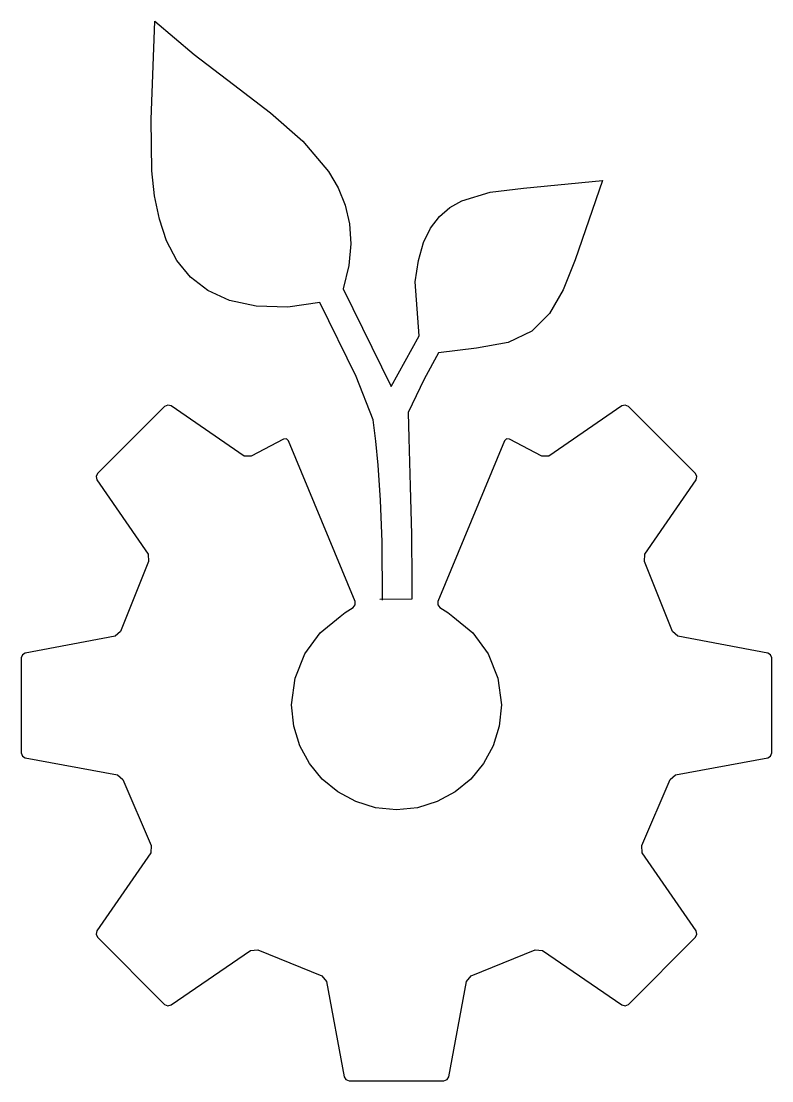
# Model space of a CAD drawing. Extents: x 0.1 to 60, y 0 to 84.5.
import ezdxf

# ---------------------------------------------------------------- set-up
doc = ezdxf.new("R2010")
doc.units = 0
doc.layers.add('Layer_1', color=7, linetype='CONTINUOUS')

msp = doc.modelspace()

# ---------------------------------------------------------------- linework, layer by layer
at = {"layer": 'Layer_1', "color": 7}
for points in [[(28.971728, 38.325932), (28.936086, 42.969497), (28.810441, 46.29589), (28.626029, 49.096457), (28.440774, 51.015562), (28.208119, 52.72117), (26.85342, 56.171359), (23.964168, 62.077336), (21.394726, 61.703078), (18.869803, 61.791809), (16.757505, 62.248278), (15.022538, 63.034893), (13.629604, 64.114015), (12.543409, 65.448068), (11.728658, 66.999419), (11.150054, 68.730474), (10.772301, 70.603608), (10.560103, 72.581221), (10.491195, 76.699453), (10.787036, 84.534831), (13.937946, 81.88777), (17.075059, 79.49435), (20.023725, 77.22444), (22.609296, 74.947906), (24.657126, 72.534612), (25.424807, 71.236014), (25.992562, 69.854427), (26.338552, 68.373576), (26.440956, 66.777211), (26.277934, 65.049054), (25.827659, 63.172832), (29.653687, 55.384498), (31.902471, 59.428477), (31.579831, 63.734099), (31.834523, 65.443979), (32.245244, 66.861101), (32.804255, 68.015122), (33.503833, 68.93568), (34.336239, 69.652437), (35.293746, 70.195041), (37.553121, 70.876362), (40.220098, 71.216854), (46.529439, 71.824115), (44.337038, 65.48432), (43.379909, 63.088702), (42.28579, 61.196317), (40.882406, 59.797435), (38.997481, 58.882341), (36.458731, 58.441318), (33.439664, 58.061249), (32.297723, 55.960641), (31.0226, 53.297496), (31.069492, 51.257199), (31.183953, 47.416411), (31.275319, 43.556218), (31.300917, 39.839199), (31.302892, 38.39467), (28.763392, 38.388461)], [(0.447005, 25.746741), (7.804285, 24.378576), (8.239752, 24.003979), (10.494957, 18.742575), (10.459154, 18.17374), (6.172517, 11.925935), (6.109076, 11.663838), (6.219509, 11.41752), (11.573554, 6.063474), (11.819651, 5.952704), (12.081524, 6.016484), (18.438977, 10.379202), (19.010498, 10.420378), (24.110783, 8.332555), (24.486725, 7.902011), (25.903222, 0.292312), (26.043416, 0.061877), (26.295724, -0.033951), (33.868275, -0.033951), (34.12019, 0.061877), (34.260333, 0.292312), (35.676377, 7.902011), (36.05232, 8.332555), (41.153057, 10.420378), (41.72458, 10.379202), (48.081585, 6.016484), (48.344018, 5.952704), (48.590002, 6.063474), (53.944492, 11.41752), (54.055095, 11.663838), (53.991485, 11.925935), (49.704402, 18.17374), (49.669048, 18.742575), (51.924695, 24.003979), (52.360164, 24.378576), (59.716995, 25.746741), (59.947596, 25.887494), (60.04326, 26.139688), (60.042978, 33.711794), (59.947147, 33.964491), (59.716715, 34.104741), (52.540247, 35.440233), (52.114179, 35.817519), (49.873744, 41.414136), (49.916261, 41.985658), (53.992546, 47.925996), (54.055986, 48.188316), (53.945556, 48.434859), (48.590621, 53.788903), (48.344633, 53.898998), (48.0822, 53.835895), (42.247035, 49.830767), (41.687598, 49.811519), (39.114182, 51.185501), (38.867805, 51.202124), (38.691247, 51.029754), (33.385088, 38.208777), (33.378202, 37.941591), (33.54083, 37.729451), (34.184855, 37.335161), (34.592127, 37.023215), (36.176085, 35.710216), (37.395638, 34.049806), (38.179587, 32.112639), (38.456726, 29.969375), (38.286577, 28.281675), (37.798595, 26.709757), (37.026463, 25.287289), (36.003871, 24.04795), (34.7645, 23.025405), (33.342041, 22.253329), (31.770182, 21.76539), (30.082609, 21.595261), (28.395055, 21.76539), (26.823246, 22.253329), (25.40086, 23.025405), (24.161573, 24.04795), (23.139061, 25.287289), (22.367001, 26.709757), (21.879069, 28.281675), (21.708941, 29.969375), (21.986016, 32.112639), (22.769859, 34.049806), (23.989392, 35.710216), (25.573538, 37.023215), (25.979914, 37.335161), (26.623939, 37.729451), (26.786064, 37.941591), (26.779689, 38.208777), (21.47387, 51.0302), (21.297479, 51.202395), (21.050935, 51.185942), (18.477521, 49.811963), (17.918083, 49.83121), (12.082473, 53.836344), (11.820265, 53.899446), (11.574504, 53.789349), (6.219564, 48.435305), (6.108795, 48.188761), (6.172571, 47.926442), (10.249307, 41.986104), (10.291376, 41.414584), (8.05094, 35.817965), (7.62532, 35.440679), (0.44885, 34.10519), (0.218585, 33.964934), (0.122585, 33.712243), (0.12169, 26.140136), (0.217074, 25.88755), (0.447059, 25.746741)]]:
    msp.add_lwpolyline(points, dxfattribs=at)

doc.saveas('drawing.dxf')
